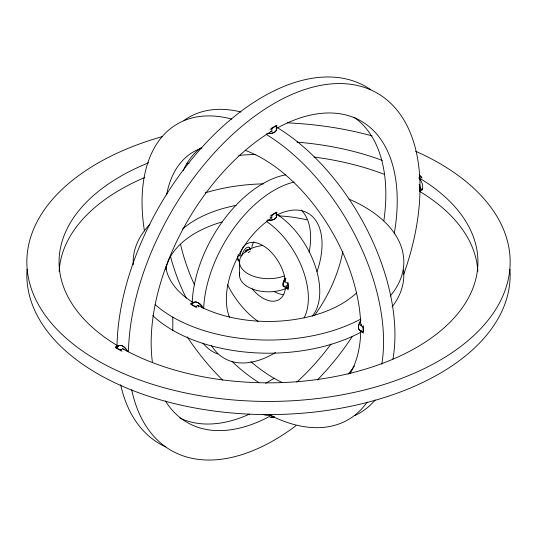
<?xml version="1.0" encoding="UTF-8"?>
<svg xmlns="http://www.w3.org/2000/svg" width="537" height="537" viewBox="0 0 537 537"><rect width="100%" height="100%" fill="white"/><g stroke="black" fill="none" stroke-linecap="round" stroke-linejoin="round"><path stroke-width="0.81" d="M237.294 256.881L238.079 260.197A8.699 5.021 -60 0 0 238.73 261.204M249.302 248.47L249.47 248.255A8.699 5.021 -60 0 0 249.034 247.51M152.434 362.448A173.988 100.453 -60 0 1 271.87 131.095C271.098 128.491 273.937 125.765 276.521 126.141A8.699 5.021 0 0 0 276.951 125.39M229.48 317.253A67.662 39.067 -60 0 1 271.87 217.955C271.078 215.337 273.924 212.578 276.521 212.961A8.699 5.021 0 0 0 276.951 212.209M288.181 289.758A8.699 5.021 -60 0 1 287.53 288.752C289.175 286.671 288.174 282.798 285.469 282.193A32.22 18.6 60 0 0 262.801 245.483A32.22 18.6 60 0 0 240.14 256.028L238.079 254.833M363.368 333.168A8.699 5.021 -60 0 1 362.717 332.161C364.334 330.107 363.388 326.281 360.743 325.657A138.546 79.993 60 0 0 245.281 150.38M115.274 347.211A8.699 5.021 60 0 1 116.14 347.211L118.106 346.076A209.43 120.912 0 0 1 148.682 162.758M190.132 303.861A8.699 5.021 60 0 1 191.326 303.801L193.307 302.653A103.104 59.526 0 0 1 165.745 266.842M116.14 347.211C117.106 349.634 120.885 350.728 122.751 348.755A209.43 120.912 0 0 0 416.591 347.426A209.43 120.912 0 0 0 418.894 177.781L420.86 176.646A8.699 5.021 60 0 1 422.055 178.089M191.326 303.801C192.293 306.231 196.086 307.325 197.952 305.338A103.104 59.526 0 0 0 356.702 292.752M419.551 190.554L420.86 189.803A8.699 5.021 60 0 0 422.418 189.635M265.654 383.27L274.199 378.337M274.199 417.014L271.87 417.444A8.699 5.021 0 0 1 270.024 417.759M419.162 174.76L420.86 176.646M249.47 248.255L250.846 249.054M238.079 260.197L239.455 260.995M287.53 288.752L285.469 287.563A32.22 18.6 60 0 1 252.108 288.852M362.717 332.161L360.743 331.02A138.546 79.993 60 0 1 350.198 373.363M420.639 189.306L420.86 189.803M276.521 126.141L276.521 128.417A173.988 100.453 -60 0 1 394.192 233.85M276.521 212.961L276.521 215.27A67.662 39.067 -60 0 1 317.065 271.568M271.87 415.168L271.87 417.444M239.502 261.928L239.502 275.078M172.813 317.172L172.813 330.329M288.429 288.792A8.055 4.652 -60 0 1 288.382 283.234M286.973 287.657A8.055 4.652 -60 0 1 284.905 278.146M239.885 261.23A8.055 4.652 -60 0 1 237.871 255.854M245.577 252.108A8.055 4.652 -60 0 1 250.41 249.316M284.053 276.058A28.998 16.741 0 0 1 241.61 268.191A28.998 16.741 0 0 1 262.714 245.523M245.1 251.141A7.981 5.692 -76 0 1 247.96 249.262M248.181 252.746A7.981 3.175 -47.9 0 1 249.994 251.477M287.248 285.389A7.981 3.175 -47.9 0 1 282.724 285.194A7.981 3.175 -47.9 0 1 285.946 278.287M286.912 288.013A28.998 16.741 0 0 1 254.464 289.732A28.998 16.741 0 0 1 239.737 272.944M276.105 212.162A8.055 4.652 0 0 1 271.313 214.988M276.394 214.961A8.055 4.652 0 0 1 266.896 220.445M275.937 215.169A8.042 4.014 5.9 0 1 274.796 219.089A8.042 4.014 5.9 0 1 267.312 219.995M258.042 321.368A64.44 37.207 60 0 1 227.534 284.744M266.795 221.68A64.44 37.207 60 0 1 304.063 317.944M277.522 214.659A64.44 37.207 60 0 1 312.198 316.186M241.63 255.827A8.673 3.772 -68.8 0 1 246.57 247.698A8.673 3.772 -68.8 0 1 250.437 249.866M284.147 282.355A8.673 6.021 -49 0 1 284.966 280.106M283.932 294.618A32.22 18.6 60 0 1 274.199 291.524M251.819 247.356A32.22 18.6 60 0 1 253.8 241.717M287.53 283.388A8.699 5.021 -60 0 1 287.966 282.133M286.691 287.859A8.673 3.772 -68.8 0 1 286.51 286.503M190.95 304.56A8.055 4.652 60 0 1 195.683 307.292M217.626 353.984A99.882 57.667 -60 0 1 202.973 343.089M192.226 302.989A99.882 57.667 -60 0 1 285.61 174.867M342.841 251.343A99.882 57.667 -60 0 1 314.353 315.696M275.488 352.587A99.882 57.667 -60 0 1 211.383 345.345M203.644 308.802A99.882 57.667 -60 0 1 294.189 182.03M271.447 217.371A8.693 4.531 -5.1 0 1 269.99 217.666M192.911 303.069A8.048 5.014 55.7 0 1 203.06 307.815M192.904 303.197A8.055 4.652 60 0 1 202.382 307.862M301.25 210.135A67.662 39.067 -60 0 1 309.09 252.464M271.87 215.646A8.699 5.021 0 0 1 270.024 215.955M277.132 214.404A8.693 5.457 5.6 0 1 276.817 215.344M363.562 332.101A8.055 4.652 -60 0 1 363.562 326.637M348.875 199.073A135.324 78.127 0 0 1 390.198 296.088M360.877 319.018A135.324 78.127 0 0 1 155.133 304.586M133.27 264.848A135.324 78.127 0 0 1 149.924 224.278M205.228 192.864A135.324 78.127 0 0 1 263.56 183.849M403.488 269.581A135.324 78.127 0 0 1 392.057 306.949M360.877 332.175A135.324 78.127 0 0 1 152.736 315.541M361.421 330.859A8.048 4.356 -57.1 0 1 360.844 320.75M361.401 331.094A8.055 4.652 -60 0 1 360.71 320.555M197.797 305.707A8.699 4.705 56.6 0 1 198.831 306.889M182.593 229.01A103.104 59.526 0 0 1 236.112 205.416M192.004 302.66A8.699 5.316 63.6 0 1 193.233 302.405M195.971 306.486A8.699 5.021 60 0 1 196.837 307.486M165.852 269.473A103.104 59.526 0 0 1 222.647 221.768M278.602 215.84A103.104 59.526 0 0 1 306.902 219.841M276.045 125.436A8.055 4.652 0 0 1 271.313 128.168M367.227 402.092A170.766 98.593 60 0 1 268.681 414.45M222.627 380.082A170.766 98.593 60 0 1 187.158 336.8M144.419 230.91A170.766 98.593 60 0 1 231.877 119.154M266.198 134.378A170.766 98.593 60 0 1 381.8 364.153M183.936 120.483A170.766 98.593 60 0 1 240.945 111.978M276.233 126.98A170.766 98.593 60 0 1 392.936 359.099M375.168 399.971A170.766 98.593 60 0 1 354.776 415.584M274.199 416.484A8.055 4.652 0 0 1 271.313 417.551M282.133 382.545A138.546 79.993 60 0 1 250.88 361.629M194.461 284.905A138.546 79.993 60 0 1 180.6 244.597M183.191 170.793A138.546 79.993 60 0 1 201.06 147.722M258.807 382.512A138.546 79.993 60 0 1 232.091 361.482M186.238 298.156A138.546 79.993 60 0 1 170.323 255.726M166.598 194.911A138.546 79.993 60 0 1 201.979 147.997M276.092 127.9A8.055 4.417 2.3 0 1 267.191 133.478M276.253 127.813A8.055 4.652 0 0 1 266.896 133.632M361.092 325.617A8.699 4.786 -62.6 0 1 361.616 324.12M362.717 326.791A8.699 5.021 -60 0 1 363.153 325.543M361.247 331.973A8.699 5.242 -57.3 0 1 360.622 331.148M115.764 347.969A8.055 4.652 60 0 1 120.603 350.822M128.43 351.849A206.208 119.053 -60 0 1 310.426 87.786A206.208 119.053 -60 0 1 403.67 274.474M354.427 366.059A206.208 119.053 -60 0 1 348.09 374.276M295.927 425.734A206.208 119.053 -60 0 1 131.699 389.768M117.368 347.264A8.055 4.652 60 0 1 121.859 345.7A8.055 4.652 60 0 1 127.195 351.272M165.826 446.938A206.208 119.053 -60 0 1 120.65 384.754M117.006 346.929A206.208 119.053 -60 0 1 211.256 137.479A206.208 119.053 -60 0 1 370.752 89.706M422.283 188.923A8.055 4.652 60 0 1 420.86 189.004M419.296 175.377A8.055 4.652 60 0 1 421.337 177.19M419.471 184.506A8.055 4.652 60 0 1 419.471 190.091M420.169 187.702A8.055 4.833 58 0 1 419.504 190.192M419.149 184.486A8.055 4.464 61.9 0 1 419.712 187.44M117.355 347.117A8.055 4.826 58 0 1 122.127 345.754A8.055 4.826 58 0 1 127.558 351.319M270.749 415.155A8.699 4.806 -1.7 0 1 262.868 414.349M352.46 336.222A173.988 100.453 -60 0 1 317.192 380.075M271.138 415.578A173.988 100.453 -60 0 1 165.409 400.944M354.058 117.254A173.988 100.453 -60 0 1 383.834 220.841M331.034 344.036A173.988 100.453 -60 0 1 296.773 382.143M249.504 414.121A173.988 100.453 -60 0 1 179.72 417.954M272.024 131.303A8.699 5.229 1.8 0 1 270.286 131.605M276.917 127.477A8.699 4.806 -1.7 0 1 276.333 128.37M271.87 128.826A8.699 5.021 0 0 1 270.024 129.142M509.942 269.272A241.65 139.513 0 0 1 268.5 414.598A241.65 139.513 0 0 1 27.058 269.272M59.164 271.5A209.43 120.912 0 0 1 144.762 177.525M186.856 163.731A209.43 120.912 0 0 1 189.246 163.161M238.71 155.394A209.43 120.912 0 0 1 255.88 154.388M314.044 157.059A209.43 120.912 0 0 1 384.626 174.458M419.619 191.367A209.43 120.912 0 0 1 477.823 271.239M415.604 151.239A241.65 139.513 0 0 1 435.326 362.864A241.65 139.513 0 0 1 70.112 341.586A241.65 139.513 0 0 1 162.657 136.505M287.376 122.839A241.65 139.513 0 0 1 372.013 135.861M296.948 142.137A209.43 120.912 0 0 1 382.364 160.442M122.839 348.56A8.699 5.195 61.5 0 1 123.96 349.902M419.075 178.271A8.699 4.846 58.5 0 1 422.72 186.42A8.699 4.846 58.5 0 1 419.666 190.85M115.717 346.68A8.699 4.846 58.5 0 1 118.147 346.224M120.791 349.889A8.699 5.021 60 0 1 121.986 351.332"/></g></svg>
